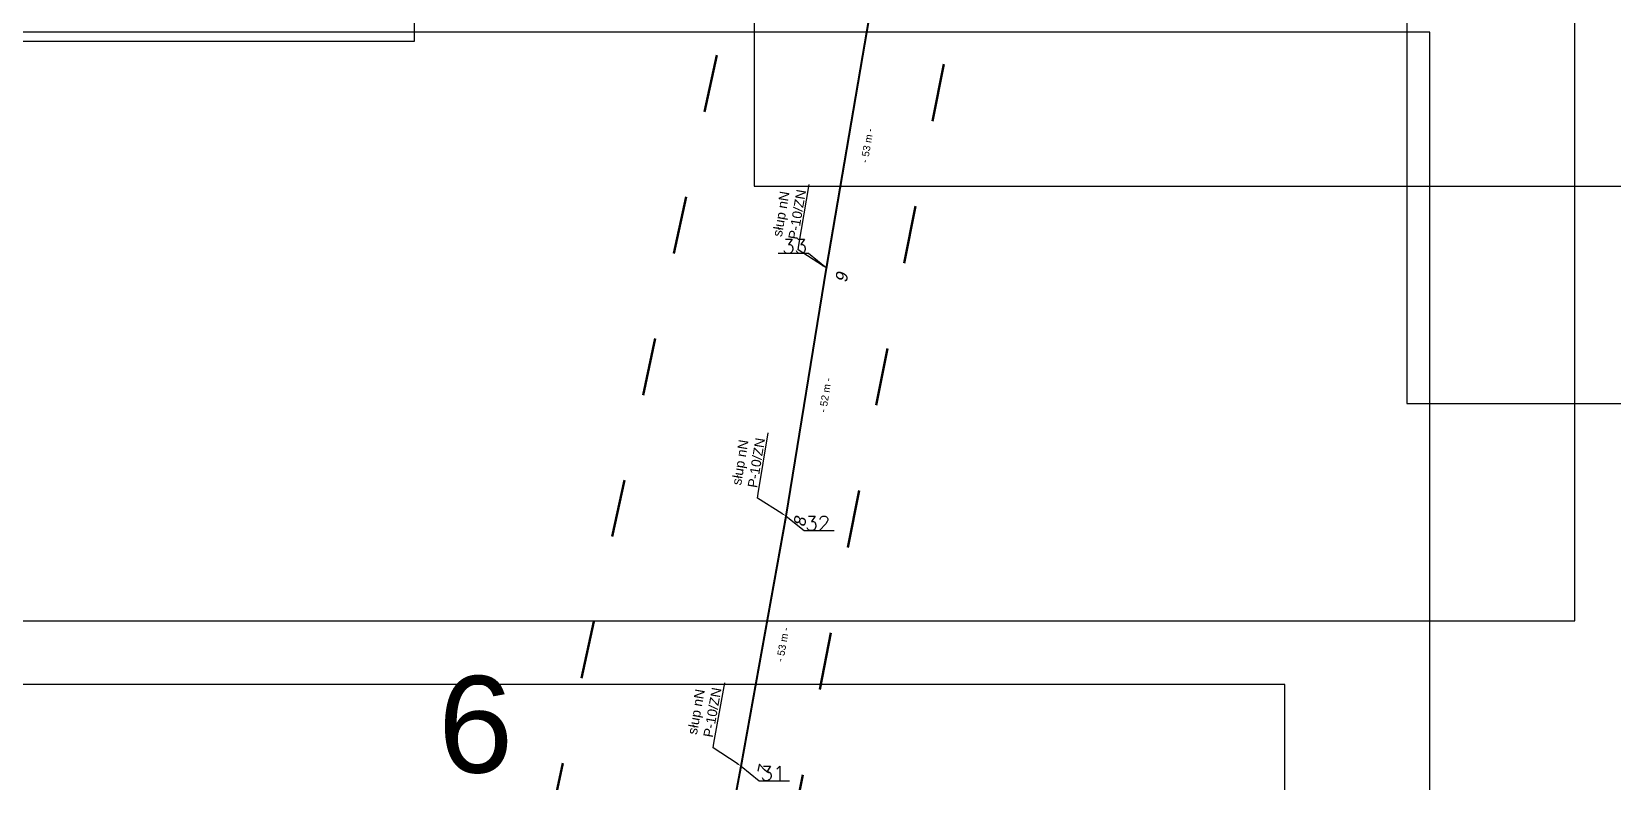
# Model space of a CAD drawing. Header units: metres. Extents: x 7540627 to 7542972, y 5787273 to 5789259.
# Drawn here: x 7541872.3 to 7542199.4, y 5788215.1 to 5788370.3 of the extents above; entities that cross this region are included whole.
import ezdxf
from ezdxf import colors
from ezdxf.entities.mleader import LeaderData, LeaderLine
from ezdxf.math import Vec2, Vec3

# ---------------------------------------------------------------- set-up
doc = ezdxf.new("R2010")
doc.units = ezdxf.units.M
doc.header["$MEASUREMENT"] = 0
doc.linetypes.add('ACAD_ISO03W100', pattern=[30, 12, -18])
for name, color, linetype, lineweight in [('!TELE', 30, 'Continuous', 40), ('!trafo', 6, 'ACAD_ISO03W100', 50), ('_numery slupow etap 4 cz. 2', 7, 'Continuous', 40)]:
    doc.layers.add(name, color=color, linetype=linetype, lineweight=lineweight)
for name, color, linetype in [('!wymiary', 7, 'Continuous'), ('_MM opisy', 7, 'Continuous'), ('makro-numeracja-punktow', 7, 'Continuous')]:
    doc.layers.add(name, color=color, linetype=linetype)
doc.layers.add('WT_arkusze', color=1, linetype='Continuous', plot=False)
doc.styles.add('GeodText', font='romans.shx')
doc.styles.get("Standard").update_dxf_attribs({"font": 'arial.ttf'})
doc.dimstyles.new('opis linie', dxfattribs={"dimtxt": 1.5, "dimasz": 2.5, "dimexe": 1.25, "dimexo": 0.625, "dimgap": 2.5, "dimtad": 4, "dimdec": 0, "dimtxsty": 'Standard', "dimcen": 2.5, "dimse1": 1, "dimse2": 1, "dimsd1": 1, "dimsd2": 1, "dimclrt": 256, "dimazin": 3, "dimtfac": 1, "dimtdec": 0, "dimtmove": 0, "dimatfit": 3, "dimtfill": 1})
doc.dimstyles.get("Standard").update_dxf_attribs({"dimtxt": 2.5, "dimasz": 2.5, "dimexe": 1.25, "dimexo": 0.625, "dimtad": 1, "dimtxsty": 'Standard', "dimcen": 2.5, "dimazin": 3, "dimtfac": 1, "dimtmove": 0, "dimatfit": 3})

# ---------------------------------------------------------------- blocks, each defined once
blk = doc.blocks.new('*D260')
at = {"layer": '!wymiary', "insert": (7542018.33, 5788192.12), "char_height": 1.5, "attachment_point": 5, "rotation": 79.3596, "bg_fill": 3, "box_fill_scale": 1.25, "bg_fill_color": 257, "bg_fill_transparency": 0}
blk.add_mtext('\\A1;- 52 m -', dxfattribs=at)
blk = doc.blocks.new('*D261')
at = {"layer": '!wymiary', "insert": (7542027.73, 5788243.38), "char_height": 1.5, "attachment_point": 5, "rotation": 79.849, "bg_fill": 3, "box_fill_scale": 1.25, "bg_fill_color": 257, "bg_fill_transparency": 0}
blk.add_mtext('\\A1;- 53 m -', dxfattribs=at)
blk = doc.blocks.new('*D262')
at = {"layer": '!wymiary', "insert": (7542036.56, 5788295.01), "char_height": 1.5, "attachment_point": 5, "rotation": 80.7495, "bg_fill": 3, "box_fill_scale": 1.25, "bg_fill_color": 257, "bg_fill_transparency": 0}
blk.add_mtext('\\A1;- 52 m -', dxfattribs=at)
blk = doc.blocks.new('*D263')
at = {"layer": '!wymiary', "insert": (7542045.19, 5788346.7), "char_height": 1.5, "attachment_point": 5, "rotation": 80.2931, "bg_fill": 3, "box_fill_scale": 1.25, "bg_fill_color": 257, "bg_fill_transparency": 0}
blk.add_mtext('\\A1;- 53 m -', dxfattribs=at)

msp = doc.modelspace()

# ---------------------------------------------------------------- linework, layer by layer
at = {"layer": '!TELE', "elevation": 175.02}
msp.add_lwpolyline([(7541963.86, 5787964.59), (7541972.42, 5788001.16), (7541981.23, 5788039.41), (7541989.89, 5788077.24), (7541999.66, 5788121.33), (7542009.62, 5788167.53), (7542019.14, 5788218.2), (7542028.41, 5788269.98), (7542036.77, 5788321.33), (7542045.68, 5788373.42), (7542045.99, 5788397.48), (7542053.1, 5788426.18), (7542064.05, 5788472.74)], dxfattribs=at)
at = {"layer": 'WT_arkusze'}
for points in [[(7541556.82, 5788368.31), (7541951.58, 5788368.31), (7541951.58, 5788655.14), (7541556.82, 5788655.14)], [(7542156.82, 5788293.31), (7542551.58, 5788293.31), (7542551.58, 5788580.14), (7542156.82, 5788580.14)]]:
    msp.add_lwpolyline(points, close=True, dxfattribs=at)

# ---------------------------------------------------------------- texts
at = {"layer": 'WT_arkusze', "insert": (7541964.2, 5788226.73), "char_height": 20, "attachment_point": 5}
msp.add_mtext('6', dxfattribs=at)

# ---------------------------------------------------------------- next in the draw order: leaders
at = {"layer": '_MM opisy'}
ml = msp.add_multileader_mtext('Standard', dxfattribs=at)
ml.set_content('\\pxql;słup nN\\PP-10/ZN', color=256)
ml.set_leader_properties()
ml.build(insert=Vec2(0, 0))
ml.multileader.update_dxf_attribs({"has_text_frame": 1, "text_left_attachment_type": 5, "text_right_attachment_type": 5, "dogleg_length": 1, "arrow_head_size": 1})
ctx = ml.context
ctx.base_point, ctx.char_height, ctx.arrow_head_size, ctx.landing_gap_size, ctx.plane_origin, ctx.plane_x_axis, ctx.plane_y_axis = Vec3(7542031.09, 5788326.07), 2, 1, 1, Vec3(7542038.46, 5788322.78), Vec3(0.168608, 0.985683), Vec3(-0.985683, 0.168608)
ctx.left_attachment, ctx.right_attachment = 5, 5
notes = []
notes.append((ctx, [(0, (1, 1, 0), (7542030.92, 5788325.08), (0.168608, 0.985683), 1, [(0, [(7542036.77, 5788321.33), (7542030.92, 5788325.08)], 0, [])])]))
ctx.mtext.insert, ctx.mtext.text_direction, ctx.mtext.rotation, ctx.mtext.flow_direction = Vec3(7542025.57, 5788328.03), Vec3(0.168608, 0.985683), 1.401379, 5
ctx.mtext.has_bg_fill, ctx.mtext.bg_color, ctx.mtext.bg_scale_factor, ctx.mtext.bg_transparency, ctx.mtext.use_window_bg_color = 1, -1023410175, 1, 0, 1
ml = msp.add_multileader_mtext('Standard', dxfattribs=at)
ml.set_content('\\pxql;słup nN\\PP-10/ZN', color=256)
ml.set_leader_properties()
ml.build(insert=Vec2(0, 0))
ml.multileader.update_dxf_attribs({"has_text_frame": 1, "text_left_attachment_type": 5, "text_right_attachment_type": 5, "dogleg_length": 1, "arrow_head_size": 1})
ctx = ml.context
ctx.base_point, ctx.char_height, ctx.arrow_head_size, ctx.landing_gap_size, ctx.plane_origin, ctx.plane_x_axis, ctx.plane_y_axis = Vec3(7542022.68, 5788274.67), 2, 1, 1, Vec3(7542030.09, 5788271.44), Vec3(0.160751, 0.986995), Vec3(-0.986995, 0.160751)
ctx.left_attachment, ctx.right_attachment = 5, 5
notes.append((ctx, [(0, (1, 1, 0), (7542022.52, 5788273.68), (0.160751, 0.986995), 1, [(0, [(7542028.41, 5788269.98), (7542022.52, 5788273.68)], 0, [])])]))
ctx.mtext.insert, ctx.mtext.text_direction, ctx.mtext.rotation, ctx.mtext.flow_direction = Vec3(7542017.15, 5788276.58), Vec3(0.160751, 0.986995), 1.409344, 5
ctx.mtext.has_bg_fill, ctx.mtext.bg_color, ctx.mtext.bg_scale_factor, ctx.mtext.bg_transparency, ctx.mtext.use_window_bg_color = 1, -1023410175, 1, 0, 1
ml = msp.add_multileader_mtext('Standard', dxfattribs=at)
ml.set_content('\\pxql;słup nN\\PP-10/ZN', color=256)
ml.set_leader_properties()
ml.build(insert=Vec2(0, 0))
ml.multileader.update_dxf_attribs({"has_text_frame": 1, "text_left_attachment_type": 5, "text_right_attachment_type": 5, "dogleg_length": 1, "arrow_head_size": 1})
ctx = ml.context
ctx.base_point, ctx.char_height, ctx.arrow_head_size, ctx.landing_gap_size, ctx.plane_origin, ctx.plane_x_axis, ctx.plane_y_axis = Vec3(7542013.49, 5788222.98), 2, 1, 1, Vec3(7542020.84, 5788219.64), Vec3(0.176243, 0.984347), Vec3(-0.984347, 0.176243)
ctx.left_attachment, ctx.right_attachment = 5, 5
notes.append((ctx, [(0, (1, 1, 0), (7542013.31, 5788221.99), (0.176243, 0.984347), 1, [(0, [(7542019.14, 5788218.2), (7542013.31, 5788221.99)], 0, [])])]))
ctx.mtext.insert, ctx.mtext.text_direction, ctx.mtext.rotation, ctx.mtext.flow_direction = Vec3(7542007.99, 5788224.98), Vec3(0.176243, 0.984347), 1.393628, 5
ctx.mtext.has_bg_fill, ctx.mtext.bg_color, ctx.mtext.bg_scale_factor, ctx.mtext.bg_transparency, ctx.mtext.use_window_bg_color = 1, -1023410175, 1, 0, 1
for ctx, leaders in notes:
    for number, flags, end, landing, length, lines in leaders:
        leader = LeaderData()
        leader.index, (leader.has_last_leader_line, leader.has_dogleg_vector, leader.attachment_direction) = number, flags
        leader.last_leader_point, leader.dogleg_vector, leader.dogleg_length = Vec3(end), Vec3(landing), length
        for number, points, colour, breaks in lines:
            line = LeaderLine()
            line.index, line.vertices, line.color, line.breaks = number, Vec3.list(points), colors.encode_raw_color(colour), breaks
            leader.lines.append(line)
        ctx.leaders.append(leader)

# ---------------------------------------------------------------- next in the draw order: linework, layer by layer
at = {"layer": '!trafo', "color": 3}
msp.add_lwpolyline([(7541883.41, 5787763.73), (7542032.96, 5787715.59), (7542057.43, 5787808.8), (7541959.53, 5787851.5), (7542064.86, 5788382.73), (7542020.48, 5788394.71)], close=True, dxfattribs=at)

# ---------------------------------------------------------------- next in the draw order: texts
at = {"layer": 'makro-numeracja-punktow', "lineweight": 30, "insert": (7542032.77, 5788324.33), "char_height": 3, "attachment_point": 9, "line_spacing_factor": 0.8, "style": 'GeodText'}
msp.add_mtext('33', dxfattribs=at)

# ---------------------------------------------------------------- next in the draw order: dimensions: what is measured, and where the dimension line sits
at = {"layer": '!wymiary'}
dim = msp.add_aligned_dim(p1=(7542009.62, 5788167.53), p2=(7542019.14, 5788218.2), distance=-0.75, dimstyle='opis linie', dxfattribs=at)
dim.commit()
dim.dimension.update_dxf_attribs({"geometry": '*D260', "text_midpoint": (7542018.33, 5788192.12)})

# ---------------------------------------------------------------- next in the draw order: dimensions: what is measured, and where the dimension line sits
dim = msp.add_aligned_dim(p1=(7542019.14, 5788218.2), p2=(7542028.41, 5788269.98), distance=-0.75, dimstyle='opis linie', dxfattribs=at)
dim.commit()
dim.dimension.update_dxf_attribs({"geometry": '*D261', "text_midpoint": (7542027.73, 5788243.38)})

# ---------------------------------------------------------------- next in the draw order: linework, layer by layer
at = {"layer": 'WT_arkusze'}
msp.add_lwpolyline([(7541736.82, 5787948.31), (7542131.58, 5787948.31), (7542131.58, 5788235.14), (7541736.82, 5788235.14)], close=True, dxfattribs=at)

# ---------------------------------------------------------------- next in the draw order: texts
at = {"layer": '_numery slupow etap 4 cz. 2', "oblique": 10}
msp.add_text('7', height=2.5, rotation=77.7491, dxfattribs=at).set_placement((7542024.79, 5788216.06))
at = {"layer": 'makro-numeracja-punktow', "lineweight": 30, "insert": (7542023.14, 5788215.2), "char_height": 3, "attachment_point": 7, "line_spacing_factor": 0.8, "style": 'GeodText'}
msp.add_mtext('31', dxfattribs=at)

# ---------------------------------------------------------------- next in the draw order: dimensions: what is measured, and where the dimension line sits
at = {"layer": '!wymiary'}
dim = msp.add_aligned_dim(p1=(7542028.41, 5788269.98), p2=(7542036.77, 5788321.33), distance=-0.75, dimstyle='opis linie', dxfattribs=at)
dim.commit()
dim.dimension.update_dxf_attribs({"geometry": '*D262', "text_midpoint": (7542036.56, 5788295.01)})

# ---------------------------------------------------------------- next in the draw order: leaders
at = {"layer": 'makro-numeracja-punktow', "lineweight": 30, "has_arrowhead": 0, "annotation_type": 0, "has_hookline": 1, "hookline_direction": 0, "text_width": 5.46}
msp.add_leader([(7542019.14, 5788218.2), (7542022.87, 5788215.2), (7542023.05, 5788215.2)], dimstyle='Standard', dxfattribs=at)

# ---------------------------------------------------------------- next in the draw order: texts
at = {"layer": '_numery slupow etap 4 cz. 2', "oblique": 10}
msp.add_text('8', height=2.5, rotation=77.7491, dxfattribs=at).set_placement((7542032.27, 5788267.61))
at = {"layer": 'makro-numeracja-punktow', "lineweight": 30, "insert": (7542032.41, 5788266.98), "char_height": 3, "attachment_point": 7, "line_spacing_factor": 0.8, "style": 'GeodText'}
msp.add_mtext('32', dxfattribs=at)

# ---------------------------------------------------------------- next in the draw order: dimensions: what is measured, and where the dimension line sits
at = {"layer": '!wymiary'}
dim = msp.add_aligned_dim(p1=(7542036.77, 5788321.33), p2=(7542045.68, 5788373.42), distance=-0.75, dimstyle='opis linie', dxfattribs=at)
dim.commit()
dim.dimension.update_dxf_attribs({"geometry": '*D263', "text_midpoint": (7542045.19, 5788346.7)})

# ---------------------------------------------------------------- next in the draw order: leaders
at = {"layer": 'makro-numeracja-punktow', "lineweight": 30, "has_arrowhead": 0, "annotation_type": 0, "has_hookline": 1, "hookline_direction": 0, "text_width": 5.46}
msp.add_leader([(7542028.41, 5788269.98), (7542032.14, 5788266.98), (7542032.32, 5788266.98)], dimstyle='Standard', dxfattribs=at)

# ---------------------------------------------------------------- next in the draw order: linework, layer by layer
at = {"layer": 'WT_arkusze'}
for points in [[(7542021.82, 5788338.31), (7542416.58, 5788338.31), (7542416.58, 5788625.14), (7542021.82, 5788625.14)], [(7541796.82, 5788248.31), (7542191.58, 5788248.31), (7542191.58, 5788535.14), (7541796.82, 5788535.14)], [(7541766.82, 5788083.31), (7542161.58, 5788083.31), (7542161.58, 5788370.14), (7541766.82, 5788370.14)]]:
    msp.add_lwpolyline(points, close=True, dxfattribs=at)

# ---------------------------------------------------------------- next in the draw order: texts
at = {"layer": '_numery slupow etap 4 cz. 2', "oblique": 10}
msp.add_text('9', height=2.5, rotation=77.7491, dxfattribs=at).set_placement((7542040.93, 5788318.18))

# ---------------------------------------------------------------- next in the draw order: leaders
at = {"layer": 'makro-numeracja-punktow', "lineweight": 30, "has_arrowhead": 0, "annotation_type": 0, "has_hookline": 1, "hookline_direction": 0, "text_width": 5.46, "horizontal_direction": (-1, 0, 0)}
msp.add_leader([(7542036.77, 5788321.33), (7542033.04, 5788324.33), (7542032.86, 5788324.33)], dimstyle='Standard', dxfattribs=at)

doc.saveas('drawing.dxf')
